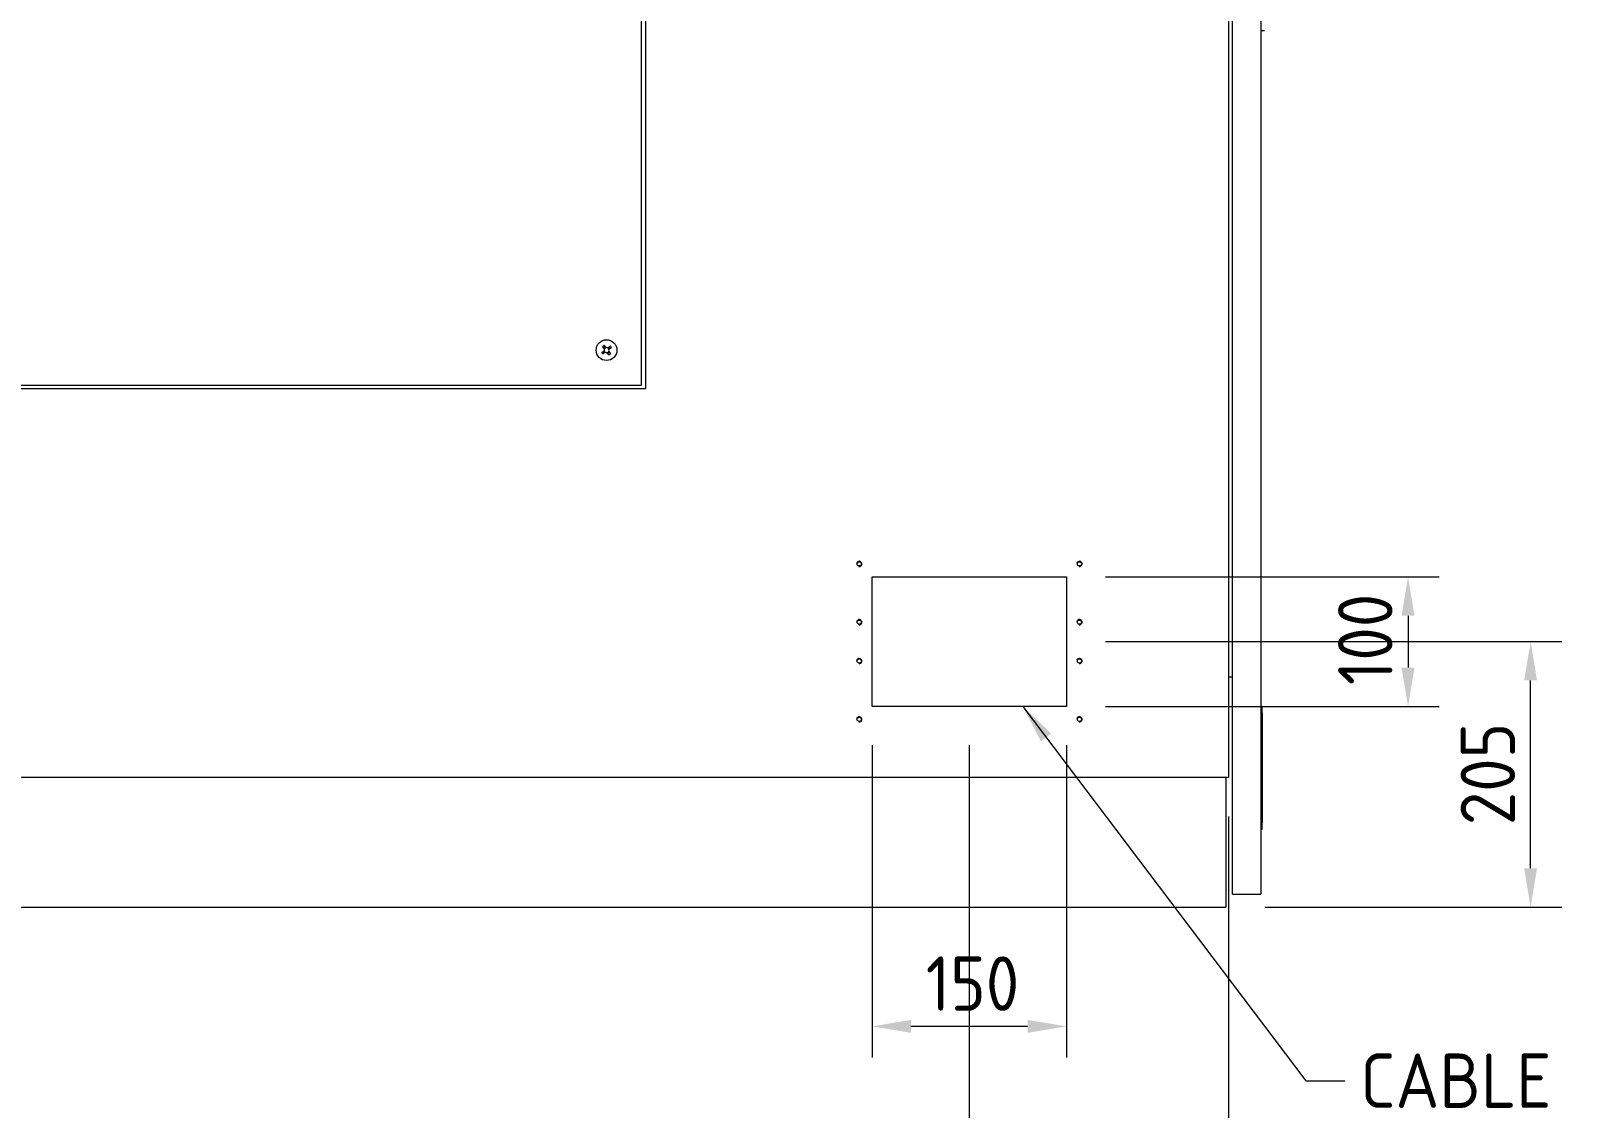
# Model space of a CAD drawing. Header units: millimetres. Extents: x 0 to 10092, y 0 to 7128.
# Drawn here: x 1183 to 2376, y 2376 to 3208 of the extents above; entities that cross this region are included whole.
import ezdxf

# ---------------------------------------------------------------- set-up
doc = ezdxf.new("R2010")
doc.units = ezdxf.units.MM
doc.header["$LTSCALE"] = 12
for name, color, linetype, lineweight, true_color in [('가시적인 것(ISO)', 3, 'Continuous', 5, 0x00ff00), ('가시적인 좁은 것(ISO)', 3, 'Continuous', 5, 0x00ff00), ('기호(ISO)', 5, 'Continuous', 5, 0x0000ff), ('치수(ISO)', 2, 'Continuous', 5, 0xffff00)]:
    doc.layers.add(name, color=color, linetype=linetype, lineweight=lineweight, true_color=true_color)
doc.styles.add('치수 텍스트_PSTEK_POSCO', font='isocp.shx')
doc.dimstyles.new('치수_PSTEK_POSCO', dxfattribs={"dimscale": 12, "dimtxt": 3.5, "dimasz": 2.5, "dimexe": 2, "dimexo": 2.5, "dimgap": 1, "dimtad": 1, "dimrnd": 1e-08, "dimdsep": 46, "dimtxsty": '치수 텍스트_PSTEK_POSCO', "dimcen": 0.09, "dimdle": 10, "dimclrd": 7, "dimclre": 7, "dimclrt": 2, "dimadec": 1, "dimazin": 2, "dimtfac": 1, "dimtmove": 0, "dimatfit": 3, "dimfxl": 1, "dimtolj": 1, "dimlwd": -1, "dimlwe": -1, "dimarcsym": 0})
doc.dimstyles.new('치수_PSTEK_POSCO$7', dxfattribs={"dimscale": 12, "dimtxt": 3.5, "dimasz": 2.5, "dimexe": 2, "dimexo": 2.5, "dimgap": 1, "dimtad": 1, "dimrnd": 1e-08, "dimdsep": 46, "dimtxsty": '치수 텍스트_PSTEK_POSCO', "dimcen": 0.09, "dimdle": 10, "dimclrd": 7, "dimclre": 7, "dimclrt": 2, "dimadec": 1, "dimazin": 2, "dimtfac": 1, "dimtmove": 0, "dimatfit": 3, "dimfxl": 1, "dimtolj": 1, "dimlwd": -1, "dimlwe": -1, "dimarcsym": 0})

# ---------------------------------------------------------------- blocks, each defined once
blk = doc.blocks.new('*D27')
at = {"layer": 'Defpoints', "color": 0, "transparency": 16777216}
for p in [(1982.4, 2736.2), (2340.6, 2736.2), (2105.4, 2531.2)]:
    blk.add_point(p, dxfattribs=at)
at = {"layer": '치수(ISO)', "color": 7, "transparency": 16777216}
for p, q in [((2012.4, 2736.2), (2364.6, 2736.2)), ((2340.6, 2561.2), (2340.6, 2706.2)), ((2135.4, 2531.2), (2364.6, 2531.2))]:
    blk.add_line(p, q, dxfattribs=at)
for points in [[(2335.6, 2706.2), (2345.6, 2706.2), (2340.6, 2736.2)], [(2335.6, 2561.2), (2345.6, 2561.2), (2340.6, 2531.2)]]:
    blk.add_solid(points, dxfattribs=at)
at = {"layer": '치수(ISO)', "color": 2, "transparency": 16777216, "insert": (2307.6, 2594.5), "char_height": 42, "attachment_point": 4, "rotation": 90, "style": '치수 텍스트_PSTEK_POSCO'}
blk.add_mtext('\\A1;205', dxfattribs=at)
blk = doc.blocks.new('*D28')
at = {"layer": 'Defpoints', "color": 0, "transparency": 16777216}
for p in [(1907.4, 2686.2), (2107.4, 2631.2), (1907.4, 2305.4)]:
    blk.add_point(p, dxfattribs=at)
at = {"layer": '치수(ISO)', "color": 7, "transparency": 16777216}
for p, q in [((1907.4, 2656.2), (1907.4, 2281.4)), ((2107.4, 2601.2), (2107.4, 2281.4)), ((2077.4, 2305.4), (1937.4, 2305.4))]:
    blk.add_line(p, q, dxfattribs=at)
for points in [[(1937.4, 2310.4), (1937.4, 2300.4), (1907.4, 2305.4)], [(2077.4, 2310.4), (2077.4, 2300.4), (2107.4, 2305.4)]]:
    blk.add_solid(points, dxfattribs=at)
at = {"layer": '치수(ISO)', "color": 2, "transparency": 16777216, "insert": (1969.1, 2338.4), "char_height": 42, "attachment_point": 4, "style": '치수 텍스트_PSTEK_POSCO'}
blk.add_mtext('\\A1;200', dxfattribs=at)
blk = doc.blocks.new('*D29')
at = {"layer": 'Defpoints', "color": 0, "transparency": 16777216}
for p in [(1982.4, 2786.2), (1982.4, 2686.2), (2246, 2686.2)]:
    blk.add_point(p, dxfattribs=at)
at = {"layer": '치수(ISO)', "color": 7, "transparency": 16777216}
for p, q in [((2012.4, 2786.2), (2270, 2786.2)), ((2246, 2756.2), (2246, 2716.2)), ((2012.4, 2686.2), (2270, 2686.2))]:
    blk.add_line(p, q, dxfattribs=at)
for points in [[(2241, 2756.2), (2251, 2756.2), (2246, 2786.2)], [(2241, 2716.2), (2251, 2716.2), (2246, 2686.2)]]:
    blk.add_solid(points, dxfattribs=at)
at = {"layer": '치수(ISO)', "color": 2, "transparency": 16777216, "insert": (2213, 2702.6), "char_height": 42, "attachment_point": 4, "rotation": 90, "style": '치수 텍스트_PSTEK_POSCO'}
blk.add_mtext('\\A1;100', dxfattribs=at)
blk = doc.blocks.new('*D30')
at = {"layer": 'Defpoints', "color": 0, "transparency": 16777216}
for p in [(1832.4, 2686.2), (1982.4, 2686.2), (1832.4, 2439.2)]:
    blk.add_point(p, dxfattribs=at)
at = {"layer": '치수(ISO)', "color": 7, "transparency": 16777216}
for p, q in [((1832.4, 2656.2), (1832.4, 2415.2)), ((1982.4, 2656.2), (1982.4, 2415.2)), ((1952.4, 2439.2), (1862.4, 2439.2))]:
    blk.add_line(p, q, dxfattribs=at)
for points in [[(1862.4, 2444.2), (1862.4, 2434.2), (1832.4, 2439.2)], [(1952.4, 2444.2), (1952.4, 2434.2), (1982.4, 2439.2)]]:
    blk.add_solid(points, dxfattribs=at)
at = {"layer": '치수(ISO)', "color": 2, "transparency": 16777216, "insert": (1873.8, 2472.2), "char_height": 42, "attachment_point": 4, "style": '치수 텍스트_PSTEK_POSCO'}
blk.add_mtext('\\A1;150', dxfattribs=at)

msp = doc.modelspace()

# ---------------------------------------------------------------- linework, layer by layer
at = {"layer": '가시적인 것(ISO)'}
for p, q in [((2107.443, 4031.209), (2107.443, 2631.209)), ((2110.443, 2541.209), (2110.443, 4031.209)), ((2132.443, 4031.209), (2132.443, 2541.209)), ((1654.443, 2934.209), (1654.443, 3948.209)), ((1657.443, 3951.209), (1657.443, 2931.209)), ((2135.16, 3207.633), (2132.443, 3207.609)), ((1624.503, 2958.226), (1623.809, 2959.125)), ((1623.835, 2959.324), (1625.588, 2960.676)), ((1625.785, 2962.197), (1624.433, 2963.95)), ((1624.459, 2964.149), (1625.359, 2964.843)), ((1626.455, 2959.551), (1624.702, 2958.2)), ((1625.896, 2959.138), (1625.046, 2960.24)), ((1625.371, 2962.756), (1626.474, 2963.606)), ((1625.558, 2964.817), (1626.909, 2963.064)), ((1629.327, 2957.601), (1627.976, 2959.354)), ((1629.514, 2959.662), (1628.412, 2958.812)), ((1628.431, 2962.867), (1630.184, 2964.219)), ((1628.99, 2963.281), (1629.84, 2962.178)), ((1629.101, 2960.221), (1630.452, 2958.468)), ((1631.051, 2963.094), (1629.298, 2961.743)), ((1630.426, 2958.269), (1629.527, 2957.576)), ((1630.383, 2964.193), (1631.076, 2963.293)), ((760.443, 2934.209), (1654.443, 2934.209)), ((1657.443, 2931.209), (757.443, 2931.209)), ((1832.443, 2786.209), (1982.443, 2786.209)), ((1832.443, 2686.209), (1832.443, 2786.209)), ((1982.443, 2786.209), (1982.443, 2686.209)), ((2107.443, 2708.909), (2110.443, 2708.909)), ((1982.443, 2686.209), (1832.443, 2686.209)), ((2133.443, 2686.209), (2132.443, 2686.209)), ((2133.443, 2591.209), (2133.443, 2686.209)), ((2133.443, 2681.209), (2133.453, 2681.209)), ((2133.443, 2676.209), (2133.453, 2676.209)), ((2133.453, 2681.209), (2133.453, 2676.209)), ((2133.453, 2676.209), (2133.453, 2601.209)), ((2107.443, 2631.209), (657.443, 2631.209)), ((2105.443, 2631.209), (2105.443, 2531.209)), ((2133.443, 2601.209), (2133.453, 2601.209)), ((2133.453, 2601.209), (2133.453, 2596.209)), ((2133.443, 2591.209), (2132.443, 2591.209)), ((2133.443, 2596.209), (2133.453, 2596.209)), ((2110.443, 2541.209), (2132.443, 2541.209)), ((659.443, 2531.209), (2105.443, 2531.209))]:
    msp.add_line(p, q, dxfattribs=at)
for centre, radius in [((1627.443, 2961.209), 8), ((1627.443, 2961.209), 8), ((1822.443, 2796.209), 1.621), ((1992.443, 2796.209), 1.621), ((1822.443, 2751.209), 1.621), ((1992.443, 2751.209), 1.621), ((1822.443, 2721.209), 1.621), ((1992.443, 2721.209), 1.621), ((1822.443, 2676.209), 1.621), ((1992.443, 2676.209), 1.621)]:
    msp.add_circle(centre, radius, dxfattribs=at)
for centre, radius, start, end in [((1623.922, 2959.212), 0.142, 127.628657, 217.628657), ((1624.546, 2964.037), 0.142, 127.628657, 217.628657), ((1624.615, 2958.312), 0.142, 217.628657, 307.628657), ((1625.057, 2960.249), 0.0142, 127.628657, 217.628657), ((1625.446, 2964.73), 0.142, 37.628657, 127.628657), ((1625.38, 2962.745), 0.0142, 127.628657, 217.628657), ((1627.443, 2961.209), 1.93, 149.213318, 196.043995), ((1627.443, 2961.209), 1.93, 196.043995, 239.21332), ((1627.443, 2961.209), 1.93, 106.043995, 149.213318), ((1625.907, 2959.147), 0.0142, 217.628657, 307.628657), ((1627.443, 2961.209), 1.93, 239.213318, 286.043995), ((1626.482, 2963.595), 0.0142, 37.628657, 127.628657), ((1627.443, 2961.209), 1.93, 59.213318, 106.043995), ((1627.443, 2961.209), 1.93, 286.043993, 329.213318), ((1628.403, 2958.824), 0.0142, 217.628657, 307.628657), ((1627.443, 2961.209), 1.93, 16.043995, 59.213318), ((1628.979, 2963.272), 0.0142, 37.628657, 127.628657), ((1627.443, 2961.209), 1.93, 329.213318, 16.043995), ((1629.44, 2957.688), 0.142, 217.628657, 307.628657), ((1629.505, 2959.673), 0.0142, 307.628657, 37.628657), ((1629.828, 2962.17), 0.0142, 307.628657, 37.628657), ((1630.27, 2964.106), 0.142, 37.628657, 127.628657), ((1630.34, 2958.382), 0.142, 307.628657, 37.628657), ((1630.964, 2963.206), 0.142, 307.628657, 37.628657)]:
    msp.add_arc(centre, radius, start, end, dxfattribs=at)
at = {"layer": '가시적인 좁은 것(ISO)'}
for centre in [(1822.443, 2796.209), (1992.443, 2796.209), (1822.443, 2751.209), (1992.443, 2751.209), (1822.443, 2721.209), (1992.443, 2721.209), (1822.443, 2676.209), (1992.443, 2676.209)]:
    msp.add_arc(centre, 2, 260, 170, dxfattribs=at)

# ---------------------------------------------------------------- texts
at = {"layer": '기호(ISO)', "color": 2, "true_color": 0xffff00, "insert": (2209.211, 2397.244), "char_height": 42, "width": 424.80572, "attachment_point": 4, "style": '치수 텍스트_PSTEK_POSCO'}
msp.add_mtext('{\\fISOCP|b0|i0;\\H42.0000;CABLE WINDOW}', dxfattribs=at)

# ---------------------------------------------------------------- dimensions: what is measured, and where the dimension line sits
at = {"layer": '치수(ISO)', "color": 7}
for base, p1, p2, angle, picture, middle in [((2246.047, 2686.209), (1982.443, 2786.209), (1982.443, 2686.209), 90, '*D29', (2246.047, 2736.209)), ((2340.644, 2736.209), (2105.443, 2531.209), (1982.443, 2736.209), 270, '*D27', (2340.644, 2633.709)), ((1832.443, 2439.243), (1982.443, 2686.209), (1832.443, 2686.209), 180, '*D30', (1907.443, 2439.243)), ((1907.443, 2305.424), (2107.443, 2631.209), (1907.443, 2686.209), 180, '*D28', (2007.443, 2305.424))]:
    dim = msp.add_linear_dim(base=base, p1=p1, p2=p2, angle=angle, dimstyle='치수_PSTEK_POSCO', override={"dimdec": 2, "dimtp": 0, "dimtm": 0, "dimtdec": 2, "dimtofl": 0, "dimatfit": 1}, dxfattribs=at)
    dim.commit()
    dim.dimension.update_dxf_attribs({"geometry": picture, "text_midpoint": middle, "dimtype": 160})

# ---------------------------------------------------------------- leaders
at = {"layer": '기호(ISO)', "color": 7, "annotation_type": 0, "has_hookline": 1, "hookline_direction": 0, "text_width": 411.644}
msp.add_leader([(1948.602, 2686.209), (2167.211, 2397.244), (2197.211, 2397.244)], dimstyle='치수_PSTEK_POSCO$7', override={"dimtad": 0}, dxfattribs=at)

doc.saveas('drawing.dxf')
